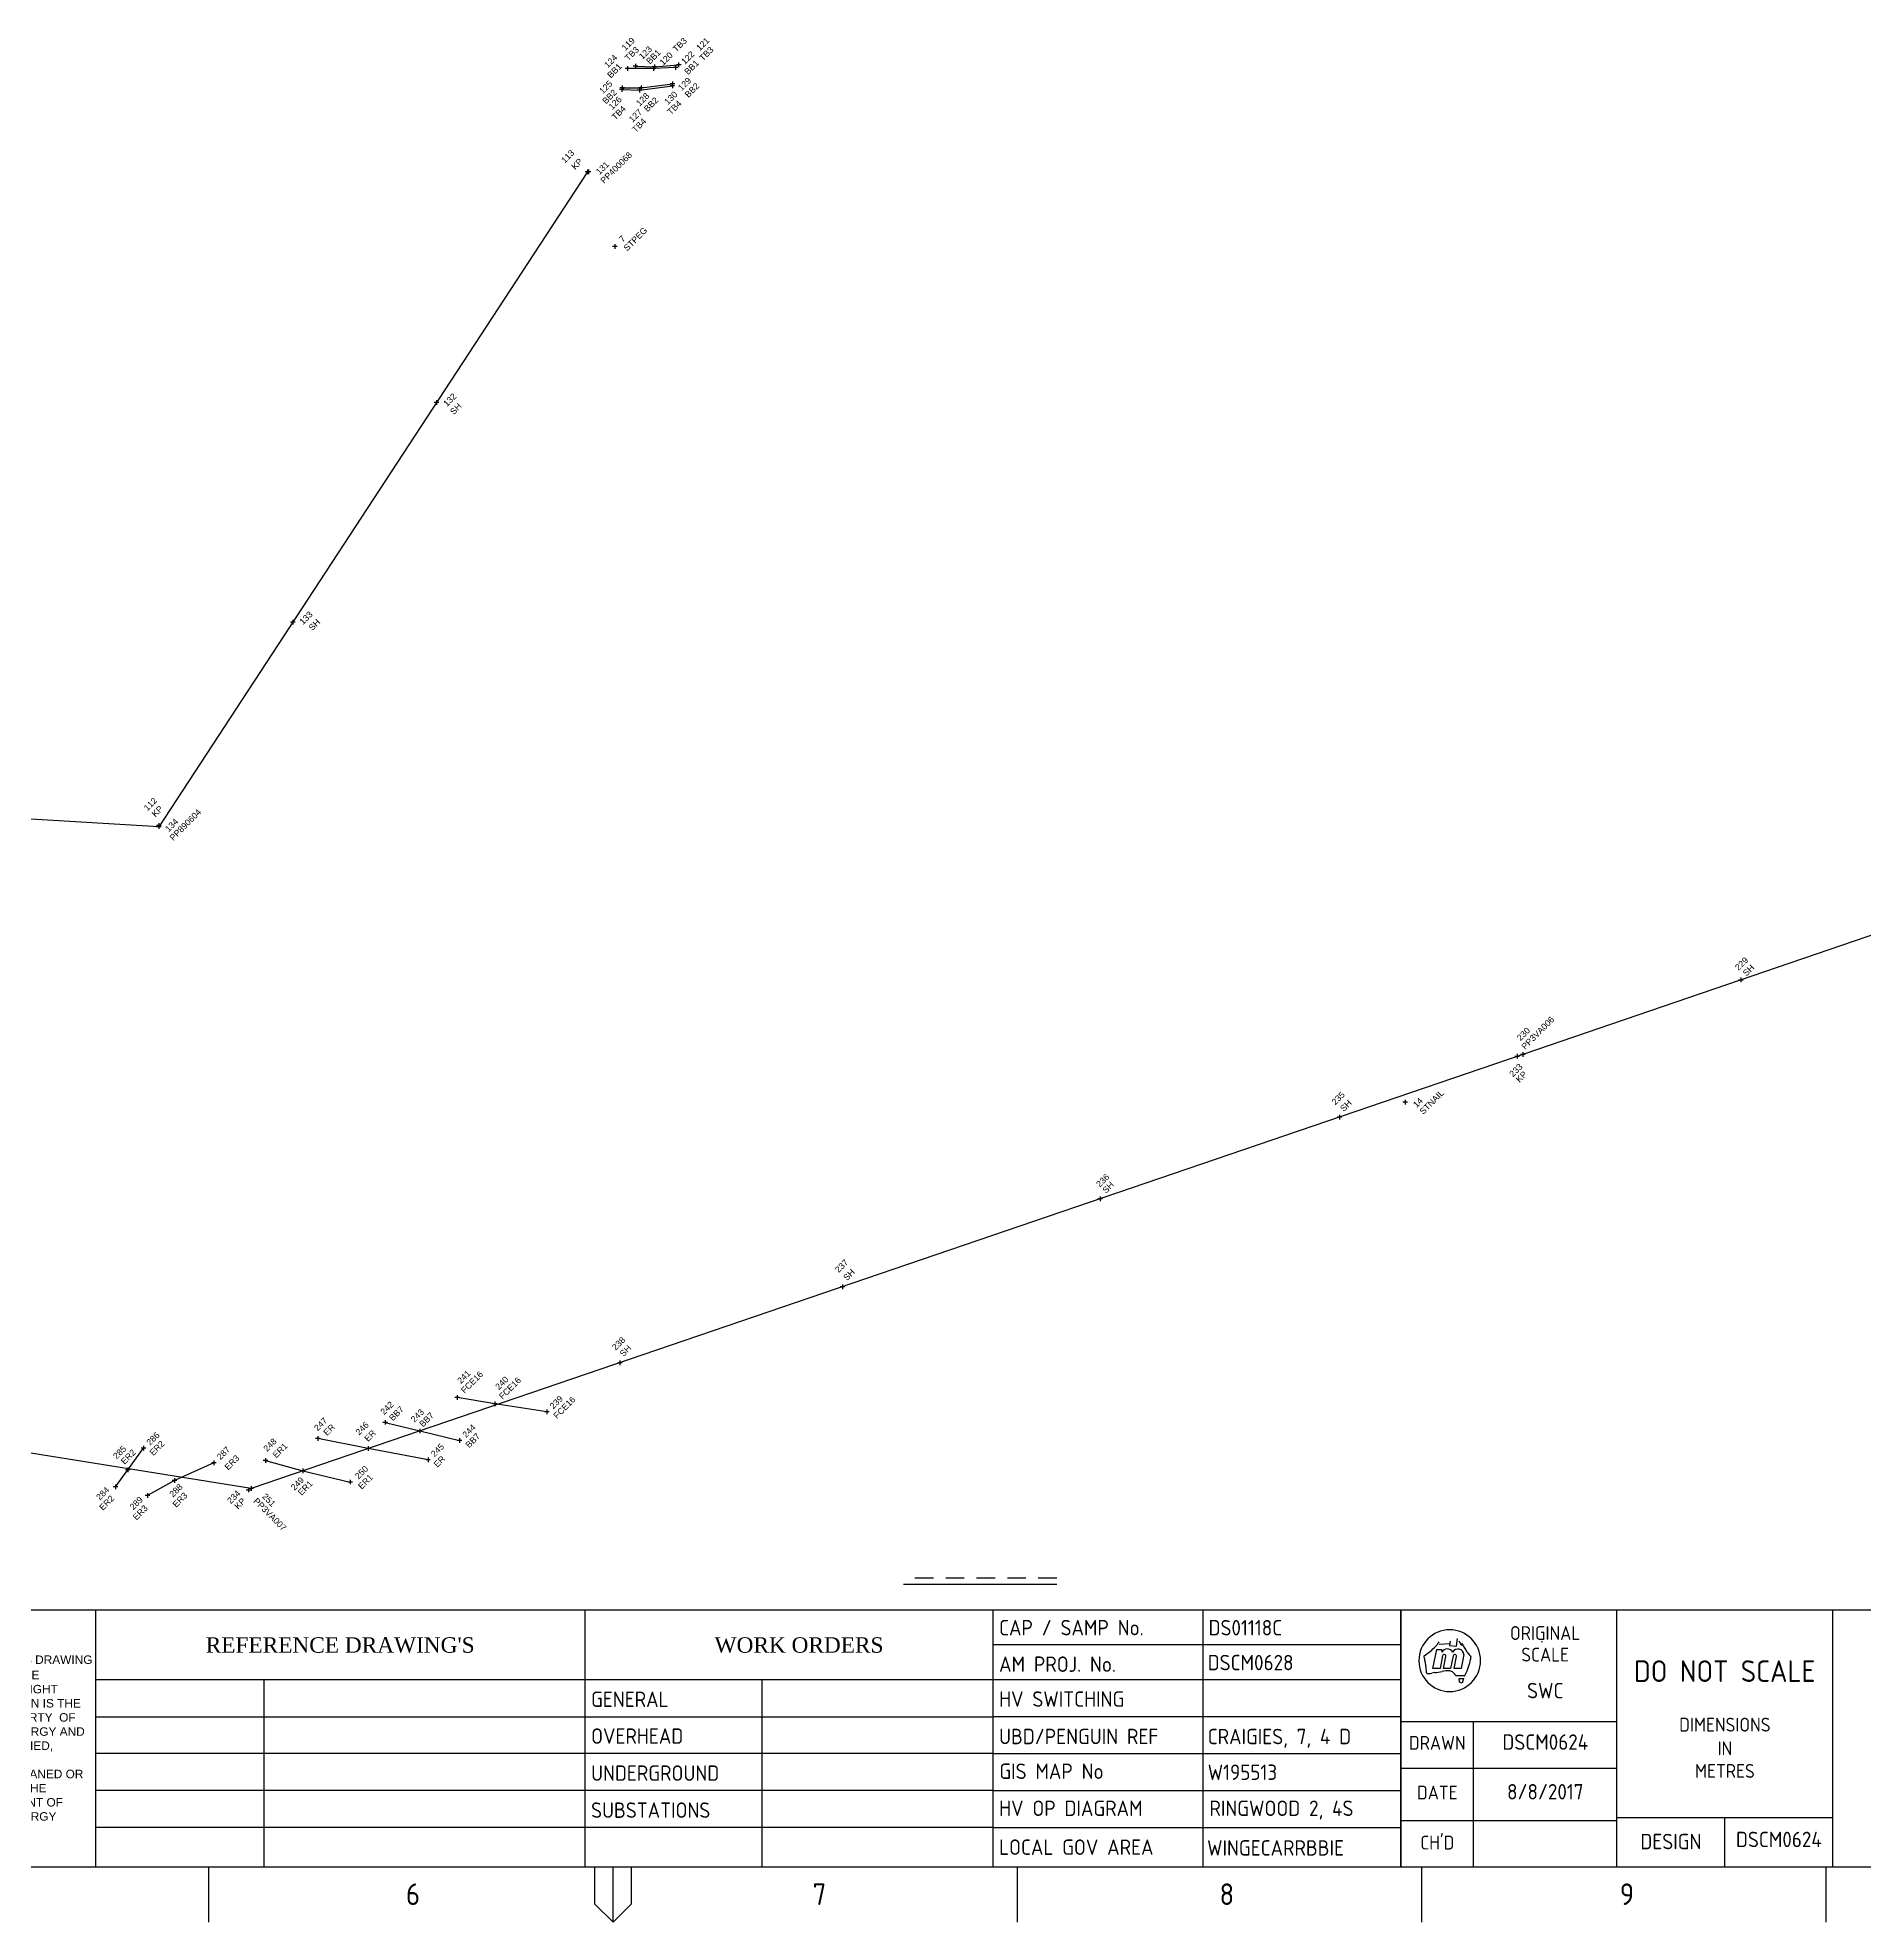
# Paper-space layout 'Survey' of a CAD drawing. Header units: metres, sheet in millimetres. Extents: x -21 to 813, y -3 to 583.
# Drawn here: x 302.9 to 598.9, y -3 to 302.4 of the extents above; entities that cross this region are included whole.
import ezdxf
from ezdxf.enums import TextEntityAlignment as Align

# ---------------------------------------------------------------- set-up
doc = ezdxf.new("R2010")
doc.units = ezdxf.units.M
doc.linetypes.add('Dash', pattern=[5, 3, -2])
doc.layers.get('0').update_dxf_attribs({"color": 6})
doc.layers.add('Notes', color=7, linetype='Continuous')
doc.layers.add('SupportsUG_SP_EXT', color=7, linetype='Continuous')
doc.styles.add('ARIAL', font='arial.ttf', dxfattribs={"height": 2})
doc.styles.add('iecISOCP', font='isocp.shx')
doc.styles.add('iecTimesNewRoman', font='times.ttf')
doc.styles.get("Standard").update_dxf_attribs({"font": 'arial.ttf'})
doc.linetypes.add('Cable 1A', pattern='A,7,-3,["/",Standard,S=1.5,R=0,X=-1.8,Y=-0.7],-0.001', length=10.001)

# ---------------------------------------------------------------- blocks, each defined once
blk = doc.blocks.new('EE_LOGO_SMALL')
at = {"layer": 'Notes'}
h = blk.add_hatch(color=256, dxfattribs=at)
edge = h.paths.add_edge_path()
edge.add_spline(control_points=[(-1.35, 5.88), (-1.41, 6.52), (-1.98, 6.98), (-2.62, 6.92), (-3.26, 6.85), (-3.72, 6.28), (-3.66, 5.65), (-3.6, 5.01), (-3.03, 4.54), (-2.39, 4.61), (-1.75, 4.67), (-1.28, 5.24), (-1.35, 5.88)], knot_values=[0, 0, 0, 0, 1, 1, 1, 2, 2, 2, 3, 3, 3, 4, 4, 4, 4], degree=3, periodic=0)
h = blk.add_hatch(color=256, dxfattribs=at)
edge = h.paths.add_edge_path()
edge.add_spline(control_points=[(-8.41, 1.95), (-9.16, 1.99), (-9.8, 1.42), (-9.84, 0.67), (-9.89, -0.07), (-9.31, -0.71), (-8.56, -0.75), (-7.82, -0.8), (-7.18, -0.23), (-7.14, 0.52), (-7.09, 1.27), (-7.66, 1.91), (-8.41, 1.95)], knot_values=[0, 0, 0, 0, 1, 1, 1, 2, 2, 2, 3, 3, 3, 4, 4, 4, 4], degree=3, periodic=0)
h = blk.add_hatch(color=256, dxfattribs=at)
edge = h.paths.add_edge_path()
edge.add_spline(control_points=[(-6.81, 4.47), (-7.42, 4.82), (-8.21, 4.62), (-8.57, 4), (-8.92, 3.39), (-8.72, 2.6), (-8.1, 2.25), (-7.49, 1.89), (-6.7, 2.09), (-6.34, 2.71), (-5.98, 3.32), (-6.19, 4.11), (-6.81, 4.47)], knot_values=[0, 0, 0, 0, 1, 1, 1, 2, 2, 2, 3, 3, 3, 4, 4, 4, 4], degree=3, periodic=0)
h = blk.add_hatch(color=256, dxfattribs=at)
edge = h.paths.add_edge_path()
edge.add_spline(control_points=[(-4.19, 5.89), (-4.56, 6.46), (-5.32, 6.62), (-5.88, 6.26), (-6.45, 5.89), (-6.61, 5.13), (-6.25, 4.56), (-5.88, 4), (-5.13, 3.83), (-4.56, 4.2), (-3.99, 4.56), (-3.82, 5.32), (-4.19, 5.89)], knot_values=[0, 0, 0, 0, 1, 1, 1, 2, 2, 2, 3, 3, 3, 4, 4, 4, 4], degree=3, periodic=0)
h = blk.add_hatch(color=256, dxfattribs=at)
edge = h.paths.add_edge_path()
edge.add_spline(control_points=[(-2.5, 2.07), (-3.02, 2.18), (-3.52, 1.86), (-3.63, 1.35), (-3.74, 0.84), (-3.41, 0.33), (-2.91, 0.22), (-2.39, 0.11), (-1.89, 0.43), (-1.78, 0.95), (-1.67, 1.46), (-1.99, 1.96), (-2.5, 2.07)], knot_values=[0, 0, 0, 0, 1, 1, 1, 2, 2, 2, 3, 3, 3, 4, 4, 4, 4], degree=3, periodic=0)
h = blk.add_hatch(color=256, dxfattribs=at)
edge = h.paths.add_edge_path()
edge.add_spline(control_points=[(1.01, 4.87), (1.01, 4.27), (0.53, 3.79), (-0.07, 3.79), (-0.67, 3.79), (-1.16, 4.27), (-1.16, 4.87), (-1.16, 5.47), (-0.67, 5.96), (-0.07, 5.96), (0.53, 5.96), (1.01, 5.47), (1.01, 4.87)], knot_values=[0, 0, 0, 0, 1, 1, 1, 2, 2, 2, 3, 3, 3, 4, 4, 4, 4], degree=3, periodic=0)
edge = h.paths.add_edge_path()
edge.add_spline(control_points=[(-1.36, 3.98), (-1.87, 4.09), (-2.38, 3.77), (-2.49, 3.26), (-2.6, 2.75), (-2.27, 2.24), (-1.76, 2.13), (-1.25, 2.02), (-0.75, 2.35), (-0.64, 2.86), (-0.53, 3.37), (-0.85, 3.87), (-1.36, 3.98)], knot_values=[0, 0, 0, 0, 1, 1, 1, 2, 2, 2, 3, 3, 3, 4, 4, 4, 4], degree=3, periodic=0)
h = blk.add_hatch(color=256, dxfattribs=at)
edge = h.paths.add_edge_path()
edge.add_spline(control_points=[(2.33, 2.37), (2.77, 2.76), (2.8, 3.42), (2.42, 3.85), (2.03, 4.29), (1.37, 4.32), (0.94, 3.94), (0.51, 3.55), (0.47, 2.89), (0.85, 2.46), (1.24, 2.03), (1.9, 1.99), (2.33, 2.37)], knot_values=[0, 0, 0, 0, 1, 1, 1, 2, 2, 2, 3, 3, 3, 4, 4, 4, 4], degree=3, periodic=0)
edge = h.paths.add_edge_path()
edge.add_spline(control_points=[(1.01, 4.87), (1.01, 4.27), (0.53, 3.79), (-0.07, 3.79), (-0.67, 3.79), (-1.16, 4.27), (-1.16, 4.87), (-1.16, 5.47), (-0.67, 5.96), (-0.07, 5.96), (0.53, 5.96), (1.01, 5.47), (1.01, 4.87)], knot_values=[0, 0, 0, 0, 1, 1, 1, 2, 2, 2, 3, 3, 3, 4, 4, 4, 4], degree=3, periodic=0)
h = blk.add_hatch(color=256, dxfattribs=at)
edge = h.paths.add_edge_path()
edge.add_spline(control_points=[(1.01, 4.87), (1.01, 4.27), (0.53, 3.79), (-0.07, 3.79), (-0.67, 3.79), (-1.16, 4.27), (-1.16, 4.87), (-1.16, 5.47), (-0.67, 5.96), (-0.07, 5.96), (0.53, 5.96), (1.01, 5.47), (1.01, 4.87)], knot_values=[0, 0, 0, 0, 1, 1, 1, 2, 2, 2, 3, 3, 3, 4, 4, 4, 4], degree=3, periodic=0)
edge = h.paths.add_edge_path(flags=16)
edge.add_spline(control_points=[(1.01, 4.87), (1.01, 4.27), (0.53, 3.79), (-0.07, 3.79), (-0.67, 3.79), (-1.16, 4.27), (-1.16, 4.87), (-1.16, 5.47), (-0.67, 5.96), (-0.07, 5.96), (0.53, 5.96), (1.01, 5.47), (1.01, 4.87)], knot_values=[0, 0, 0, 0, 1, 1, 1, 2, 2, 2, 3, 3, 3, 4, 4, 4, 4], degree=3, periodic=0)
h = blk.add_hatch(color=256, dxfattribs=at)
edge = h.paths.add_edge_path()
edge.add_spline(control_points=[(2.98, 0.19), (3.52, 0.33), (3.83, 0.88), (3.69, 1.41), (3.55, 1.94), (3.01, 2.26), (2.48, 2.12), (1.95, 1.98), (1.63, 1.43), (1.77, 0.9), (1.91, 0.37), (2.45, 0.05), (2.98, 0.19)], knot_values=[0, 0, 0, 0, 1, 1, 1, 2, 2, 2, 3, 3, 3, 4, 4, 4, 4], degree=3, periodic=0)
h = blk.add_hatch(color=256, dxfattribs=at)
edge = h.paths.add_edge_path()
edge.add_spline(control_points=[(6.99, 4.87), (6.99, 4.04), (6.32, 3.36), (5.48, 3.36), (4.65, 3.36), (3.97, 4.04), (3.97, 4.87), (3.97, 5.71), (4.65, 6.38), (5.48, 6.38), (6.32, 6.38), (6.99, 5.71), (6.99, 4.87)], knot_values=[0, 0, 0, 0, 1, 1, 1, 2, 2, 2, 3, 3, 3, 4, 4, 4, 4], degree=3, periodic=0)
h = blk.add_hatch(color=256, dxfattribs=at)
edge = h.paths.add_edge_path()
edge.add_spline(control_points=[(8.37, 1.14), (9.1, 1.46), (9.42, 2.3), (9.11, 3.02), (8.79, 3.74), (7.95, 4.07), (7.23, 3.75), (6.51, 3.43), (6.18, 2.59), (6.49, 1.87), (6.81, 1.15), (7.65, 0.82), (8.37, 1.14)], knot_values=[0, 0, 0, 0, 1, 1, 1, 2, 2, 2, 3, 3, 3, 4, 4, 4, 4], degree=3, periodic=0)
h = blk.add_hatch(color=256, dxfattribs=at)
edge = h.paths.add_edge_path()
edge.add_spline(control_points=[(8.27, -1.91), (9.01, -1.95), (9.65, -1.38), (9.69, -0.63), (9.74, 0.12), (9.17, 0.75), (8.42, 0.8), (7.67, 0.84), (7.03, 0.27), (6.99, -0.48), (6.95, -1.22), (7.52, -1.87), (8.27, -1.91)], knot_values=[0, 0, 0, 0, 1, 1, 1, 2, 2, 2, 3, 3, 3, 4, 4, 4, 4], degree=3, periodic=0)
h = blk.add_hatch(color=256, dxfattribs=at)
edge = h.paths.add_edge_path()
edge.add_spline(control_points=[(-8.52, -1.1), (-9.24, -1.42), (-9.57, -2.26), (-9.25, -2.98), (-8.94, -3.7), (-8.09, -4.03), (-7.37, -3.71), (-6.65, -3.39), (-6.33, -2.55), (-6.64, -1.83), (-6.96, -1.11), (-7.8, -0.78), (-8.52, -1.1)], knot_values=[0, 0, 0, 0, 1, 1, 1, 2, 2, 2, 3, 3, 3, 4, 4, 4, 4], degree=3, periodic=0)
h = blk.add_hatch(color=256, dxfattribs=at)
edge = h.paths.add_edge_path()
edge.add_spline(control_points=[(-7.14, -4.83), (-7.14, -4), (-6.46, -3.32), (-5.63, -3.32), (-4.8, -3.32), (-4.12, -4), (-4.12, -4.83), (-4.12, -5.67), (-4.8, -6.34), (-5.63, -6.34), (-6.46, -6.34), (-7.14, -5.67), (-7.14, -4.83)], knot_values=[0, 0, 0, 0, 1, 1, 1, 2, 2, 2, 3, 3, 3, 4, 4, 4, 4], degree=3, periodic=0)
h = blk.add_hatch(color=256, dxfattribs=at)
edge = h.paths.add_edge_path()
edge.add_spline(control_points=[(-3.13, -0.15), (-3.66, -0.29), (-3.98, -0.84), (-3.84, -1.37), (-3.7, -1.9), (-3.15, -2.22), (-2.62, -2.08), (-2.09, -1.94), (-1.78, -1.39), (-1.91, -0.86), (-2.06, -0.33), (-2.6, -0.01), (-3.13, -0.15)], knot_values=[0, 0, 0, 0, 1, 1, 1, 2, 2, 2, 3, 3, 3, 4, 4, 4, 4], degree=3, periodic=0)
h = blk.add_hatch(color=256, dxfattribs=at)
edge = h.paths.add_edge_path()
edge.add_spline(control_points=[(-2.48, -2.33), (-2.91, -2.72), (-2.95, -3.38), (-2.56, -3.81), (-2.18, -4.24), (-1.52, -4.28), (-1.08, -3.9), (-0.65, -3.51), (-0.62, -2.85), (-1, -2.42), (-1.39, -1.98), (-2.05, -1.95), (-2.48, -2.33)], knot_values=[0, 0, 0, 0, 1, 1, 1, 2, 2, 2, 3, 3, 3, 4, 4, 4, 4], degree=3, periodic=0)
h = blk.add_hatch(color=256, dxfattribs=at)
edge = h.paths.add_edge_path()
edge.add_spline(control_points=[(-1.16, -4.83), (-1.16, -4.23), (-0.67, -3.74), (-0.07, -3.74), (0.53, -3.74), (1.01, -4.23), (1.01, -4.83), (1.01, -5.43), (0.53, -5.92), (-0.07, -5.92), (-0.67, -5.92), (-1.16, -5.43), (-1.16, -4.83)], knot_values=[0, 0, 0, 0, 1, 1, 1, 2, 2, 2, 3, 3, 3, 4, 4, 4, 4], degree=3, periodic=0)
h = blk.add_hatch(color=256, dxfattribs=at)
edge = h.paths.add_edge_path()
edge.add_spline(control_points=[(1.22, -3.94), (1.73, -4.05), (2.23, -3.73), (2.34, -3.22), (2.45, -2.71), (2.13, -2.2), (1.62, -2.09), (1.11, -1.98), (0.6, -2.3), (0.49, -2.81), (0.38, -3.32), (0.71, -3.83), (1.22, -3.94)], knot_values=[0, 0, 0, 0, 1, 1, 1, 2, 2, 2, 3, 3, 3, 4, 4, 4, 4], degree=3, periodic=0)
h = blk.add_hatch(color=256, dxfattribs=at)
edge = h.paths.add_edge_path()
edge.add_spline(control_points=[(1.2, -5.84), (1.27, -6.47), (1.84, -6.94), (2.47, -6.87), (3.11, -6.81), (3.58, -6.24), (3.51, -5.6), (3.45, -4.96), (2.88, -4.5), (2.24, -4.56), (1.6, -4.63), (1.13, -5.2), (1.2, -5.84)], knot_values=[0, 0, 0, 0, 1, 1, 1, 2, 2, 2, 3, 3, 3, 4, 4, 4, 4], degree=3, periodic=0)
h = blk.add_hatch(color=256, dxfattribs=at)
edge = h.paths.add_edge_path()
edge.add_spline(control_points=[(2.36, -2.03), (2.87, -2.14), (3.37, -1.81), (3.48, -1.3), (3.59, -0.79), (3.27, -0.29), (2.76, -0.18), (2.25, -0.07), (1.74, -0.39), (1.63, -0.9), (1.52, -1.41), (1.85, -1.92), (2.36, -2.03)], knot_values=[0, 0, 0, 0, 1, 1, 1, 2, 2, 2, 3, 3, 3, 4, 4, 4, 4], degree=3, periodic=0)
h = blk.add_hatch(color=256, dxfattribs=at)
edge = h.paths.add_edge_path()
edge.add_spline(control_points=[(4.05, -5.84), (4.41, -6.41), (5.17, -6.58), (5.73, -6.21), (6.3, -5.85), (6.46, -5.09), (6.1, -4.52), (5.73, -3.95), (4.98, -3.79), (4.41, -4.16), (3.84, -4.52), (3.68, -5.28), (4.05, -5.84)], knot_values=[0, 0, 0, 0, 1, 1, 1, 2, 2, 2, 3, 3, 3, 4, 4, 4, 4], degree=3, periodic=0)
h = blk.add_hatch(color=256, dxfattribs=at)
edge = h.paths.add_edge_path()
edge.add_spline(control_points=[(6.66, -4.43), (7.27, -4.78), (8.06, -4.58), (8.42, -3.96), (8.78, -3.35), (8.57, -2.56), (7.96, -2.2), (7.34, -1.84), (6.55, -2.05), (6.2, -2.66), (5.84, -3.28), (6.04, -4.07), (6.66, -4.43)], knot_values=[0, 0, 0, 0, 1, 1, 1, 2, 2, 2, 3, 3, 3, 4, 4, 4, 4], degree=3, periodic=0)
at = {"layer": 'Notes', "lineweight": 0}
for points in [[(1.85, 2.13), (1.85, 2.13)], [(-1.99, -2.08), (-1.99, -2.08)]]:
    blk.add_lwpolyline(points, dxfattribs=at)
for points in [[(-1.35, 5.88), (-1.41, 6.52), (-1.98, 6.98), (-2.62, 6.92), (-3.26, 6.85), (-3.72, 6.28), (-3.66, 5.65), (-3.6, 5.01), (-3.03, 4.54), (-2.39, 4.61), (-1.75, 4.67), (-1.28, 5.24), (-1.35, 5.88)], [(-8.41, 1.95), (-9.16, 1.99), (-9.8, 1.42), (-9.84, 0.67), (-9.89, -0.07), (-9.31, -0.71), (-8.56, -0.75), (-7.82, -0.8), (-7.18, -0.23), (-7.14, 0.52), (-7.09, 1.27), (-7.66, 1.91), (-8.41, 1.95)], [(-6.81, 4.47), (-7.42, 4.82), (-8.21, 4.62), (-8.57, 4), (-8.92, 3.39), (-8.72, 2.6), (-8.1, 2.25), (-7.49, 1.89), (-6.7, 2.09), (-6.34, 2.71), (-5.98, 3.32), (-6.19, 4.11), (-6.81, 4.47)], [(-4.19, 5.89), (-4.56, 6.46), (-5.32, 6.62), (-5.88, 6.26), (-6.45, 5.89), (-6.61, 5.13), (-6.25, 4.56), (-5.88, 4), (-5.13, 3.83), (-4.56, 4.2), (-3.99, 4.56), (-3.82, 5.32), (-4.19, 5.89)], [(-2.5, 2.07), (-3.02, 2.18), (-3.52, 1.86), (-3.63, 1.35), (-3.74, 0.84), (-3.41, 0.33), (-2.91, 0.22), (-2.39, 0.11), (-1.89, 0.43), (-1.78, 0.95), (-1.67, 1.46), (-1.99, 1.96), (-2.5, 2.07)], [(-1.36, 3.98), (-1.87, 4.09), (-2.38, 3.77), (-2.49, 3.26), (-2.6, 2.75), (-2.27, 2.24), (-1.76, 2.13), (-1.25, 2.02), (-0.75, 2.35), (-0.64, 2.86), (-0.53, 3.37), (-0.85, 3.87), (-1.36, 3.98)], [(1.01, 4.87), (1.01, 4.27), (0.53, 3.79), (-0.07, 3.79), (-0.67, 3.79), (-1.16, 4.27), (-1.16, 4.87), (-1.16, 5.47), (-0.67, 5.96), (-0.07, 5.96), (0.53, 5.96), (1.01, 5.47), (1.01, 4.87)], [(1.01, 4.87), (1.01, 4.27), (0.53, 3.79), (-0.07, 3.79), (-0.67, 3.79), (-1.16, 4.27), (-1.16, 4.87), (-1.16, 5.47), (-0.67, 5.96), (-0.07, 5.96), (0.53, 5.96), (1.01, 5.47), (1.01, 4.87)], [(2.33, 2.37), (2.77, 2.76), (2.8, 3.42), (2.42, 3.85), (2.03, 4.29), (1.37, 4.32), (0.94, 3.94), (0.51, 3.55), (0.47, 2.89), (0.85, 2.46), (1.24, 2.03), (1.9, 1.99), (2.33, 2.37)], [(2.98, 0.19), (3.52, 0.33), (3.83, 0.88), (3.69, 1.41), (3.55, 1.94), (3.01, 2.26), (2.48, 2.12), (1.95, 1.98), (1.63, 1.43), (1.77, 0.9), (1.91, 0.37), (2.45, 0.05), (2.98, 0.19)], [(6.99, 4.87), (6.99, 4.04), (6.32, 3.36), (5.48, 3.36), (4.65, 3.36), (3.97, 4.04), (3.97, 4.87), (3.97, 5.71), (4.65, 6.38), (5.48, 6.38), (6.32, 6.38), (6.99, 5.71), (6.99, 4.87)], [(8.37, 1.14), (9.1, 1.46), (9.42, 2.3), (9.11, 3.02), (8.79, 3.74), (7.95, 4.07), (7.23, 3.75), (6.51, 3.43), (6.18, 2.59), (6.49, 1.87), (6.81, 1.15), (7.65, 0.82), (8.37, 1.14)], [(8.27, -1.91), (9.01, -1.95), (9.65, -1.38), (9.69, -0.63), (9.74, 0.12), (9.17, 0.75), (8.42, 0.8), (7.67, 0.84), (7.03, 0.27), (6.99, -0.48), (6.95, -1.22), (7.52, -1.87), (8.27, -1.91)], [(-8.52, -1.1), (-9.24, -1.42), (-9.57, -2.26), (-9.25, -2.98), (-8.94, -3.7), (-8.09, -4.03), (-7.37, -3.71), (-6.65, -3.39), (-6.33, -2.55), (-6.64, -1.83), (-6.96, -1.11), (-7.8, -0.78), (-8.52, -1.1)], [(-7.14, -4.83), (-7.14, -4), (-6.46, -3.32), (-5.63, -3.32), (-4.8, -3.32), (-4.12, -4), (-4.12, -4.83), (-4.12, -5.67), (-4.8, -6.34), (-5.63, -6.34), (-6.46, -6.34), (-7.14, -5.67), (-7.14, -4.83)], [(-3.13, -0.15), (-3.66, -0.29), (-3.98, -0.84), (-3.84, -1.37), (-3.7, -1.9), (-3.15, -2.22), (-2.62, -2.08), (-2.09, -1.94), (-1.78, -1.39), (-1.91, -0.86), (-2.06, -0.33), (-2.6, -0.01), (-3.13, -0.15)], [(-2.48, -2.33), (-2.91, -2.72), (-2.95, -3.38), (-2.56, -3.81), (-2.18, -4.24), (-1.52, -4.28), (-1.08, -3.9), (-0.65, -3.51), (-0.62, -2.85), (-1, -2.42), (-1.39, -1.98), (-2.05, -1.95), (-2.48, -2.33)], [(-1.16, -4.83), (-1.16, -4.23), (-0.67, -3.74), (-0.07, -3.74), (0.53, -3.74), (1.01, -4.23), (1.01, -4.83), (1.01, -5.43), (0.53, -5.92), (-0.07, -5.92), (-0.67, -5.92), (-1.16, -5.43), (-1.16, -4.83)], [(1.22, -3.94), (1.73, -4.05), (2.23, -3.73), (2.34, -3.22), (2.45, -2.71), (2.13, -2.2), (1.62, -2.09), (1.11, -1.98), (0.6, -2.3), (0.49, -2.81), (0.38, -3.32), (0.71, -3.83), (1.22, -3.94)], [(1.2, -5.84), (1.27, -6.47), (1.84, -6.94), (2.47, -6.87), (3.11, -6.81), (3.58, -6.24), (3.51, -5.6), (3.45, -4.96), (2.88, -4.5), (2.24, -4.56), (1.6, -4.63), (1.13, -5.2), (1.2, -5.84)], [(2.36, -2.03), (2.87, -2.14), (3.37, -1.81), (3.48, -1.3), (3.59, -0.79), (3.27, -0.29), (2.76, -0.18), (2.25, -0.07), (1.74, -0.39), (1.63, -0.9), (1.52, -1.41), (1.85, -1.92), (2.36, -2.03)], [(4.05, -5.84), (4.41, -6.41), (5.17, -6.58), (5.73, -6.21), (6.3, -5.85), (6.46, -5.09), (6.1, -4.52), (5.73, -3.95), (4.98, -3.79), (4.41, -4.16), (3.84, -4.52), (3.68, -5.28), (4.05, -5.84)], [(6.66, -4.43), (7.27, -4.78), (8.06, -4.58), (8.42, -3.96), (8.78, -3.35), (8.57, -2.56), (7.96, -2.2), (7.34, -1.84), (6.55, -2.05), (6.2, -2.66), (5.84, -3.28), (6.04, -4.07), (6.66, -4.43)]]:
    blk.add_open_spline(points, degree=3, knots=[0, 0, 0, 0, 1, 1, 1, 2, 2, 2, 3, 3, 3, 4, 4, 4, 4], dxfattribs=at)
blk = doc.blocks.new('EE_COPYRIGHT_A1')
at = {"layer": 'Notes'}
blk.add_circle((9.53, -0.82), 1.15, dxfattribs=at)
at = {"xscale": 0.4, "yscale": 0.4, "zscale": 0.4}
blk.add_blockref('EE_LOGO_SMALL', (3.96, -4.29), dxfattribs=at)
at = {"layer": 'Notes', "insert": (0, 0), "char_height": 1.25, "width": 24.1208, "attachment_point": 1, "style": 'ARIAL'}
blk.add_mtext('\\pt8.75;               ^I{\\H1.2x;C } THIS DRAWING\\P\\pi-8.75,l8.75,t8.75,20;       ^IAND THE ^I\\P\\pi0,t8.75;COPYRIGHT\\P\\pi-8.75,t1.25,8.75;^I^ITHEREIN IS THE PROPERTY  OF \\P\\pi0,l0,t1.25;ENDEAVOUR ENERGY AND MAY NOT BE COPIED, REPRODUCED, DISTRIBUTED, LOANED OR USED WITHOUT THE WRITTEN CONSENT OF ENDEAVOUR ENERGY', dxfattribs=at)
blk = doc.blocks.new('A1_FRAME_TITLE')
at = {"layer": 'Notes', "color": 3, "linetype": 'Continuous'}
for p, q in [((332.78, 47.62), (332.78, 5.97)), ((412.12, 47.62), (412.12, 5.97)), ((478.24, 47.62), (478.24, 5.97)), ((544.37, 47.62), (544.37, 5.97)), ((544.37, 41.97), (544.37, 5.97))]:
    blk.add_line(p, q, dxfattribs=at)
at = {"layer": 'Notes', "color": 7}
for p, q in [((512.26, 47.62), (512.26, 5.97)), ((553.35, 41.71), (553.55, 42.96)), ((478.24, 41.97), (544.37, 41.97)), ((549.56, 38.09), (550.17, 41.17)), ((550.17, 41.17), (550.92, 41.17)), ((550.56, 42.05), (552.33, 42.16)), ((551.11, 40.17), (550.7, 38.09)), ((550.92, 41.17), (550.97, 40.77)), ((551.27, 38.09), (551.66, 40.06)), ((552.33, 42.52), (552.22, 41.82)), ((552.22, 41.82), (553.35, 41.71)), ((552.83, 40.17), (552.41, 38.09)), ((552.98, 38.09), (553.37, 40.06)), ((554.57, 40.35), (554.12, 38.09)), ((554.18, 42.18), (555.01, 40.9)), ((567.1, 42.48), (567.3, 42.44)), ((550.7, 38.09), (549.56, 38.09)), ((552.41, 38.09), (551.27, 38.09)), ((554.12, 38.09), (552.98, 38.09)), ((554.62, 36.89), (553.22, 36.97)), ((553.22, 36.97), (554.62, 36.89)), ((554.62, 36.89), (553.22, 36.97)), ((332.81, 36.33), (478.24, 36.33)), ((360.07, 36.33), (360.07, 5.97)), ((440.78, 36.33), (440.78, 5.97)), ((478.24, 36.33), (544.37, 36.33)), ((553.85, 35.89), (553.78, 36.47)), ((553.78, 36.47), (554.51, 36.47)), ((554.3, 35.74), (553.85, 35.89)), ((554.51, 36.47), (554.3, 35.74)), ((332.78, 30.28), (478.24, 30.28)), ((478.24, 30.33), (544.37, 30.33)), ((556.15, 5.97), (556.15, 29.54)), ((478.24, 24.33), (332.78, 24.33)), ((478.24, 24.33), (544.37, 24.33)), ((544.37, 21.97), (579.37, 21.97)), ((478.24, 18.33), (332.78, 18.33)), ((478.24, 18.33), (544.37, 18.33)), ((478.24, 12.33), (332.78, 12.33)), ((478.24, 12.33), (544.37, 12.33)), ((544.37, 13.47), (579.37, 13.47)), ((596.87, 5.97), (596.87, 13.97))]:
    blk.add_line(p, q, dxfattribs=at)
at = {"layer": 'Notes', "color": 3}
for p, q in [((544.37, 5.97), (544.37, 47.62)), ((579.37, 5.97), (579.37, 47.62)), ((614.37, 5.97), (614.37, 47.62)), ((579.37, 13.97), (614.37, 13.97))]:
    blk.add_line(p, q, dxfattribs=at)
at = {"layer": 'Notes', "color": 7, "linetype": 'Continuous'}
blk.add_line((544.37, 29.54), (579.37, 29.54), dxfattribs=at)
at = {"layer": 'Notes', "linetype": 'Continuous'}
for p, q in [((351.17, -3.03), (351.17, 5.97)), ((413.68, 5.97), (413.68, -0.03)), ((416.68, -3.03), (416.68, 5.97)), ((419.68, -0.03), (419.68, 5.97)), ((482.19, 5.97), (482.19, -3.03)), ((547.7, 5.97), (547.7, -3.03)), ((613.21, 5.97), (613.21, -3.03)), ((413.68, -0.03), (416.68, -3.03)), ((416.68, -3.03), (419.68, -0.03))]:
    blk.add_line(p, q, dxfattribs=at)
at = {"layer": 'Notes', "color": 3, "linetype": 'Continuous', "flags": 128}
for points in [[(123.8, 47.62), (824.37, 47.62)], [(123.8, 5.97), (824.37, 5.97)]]:
    blk.add_lwpolyline(points, dxfattribs=at)
at = {"layer": 'Notes', "color": 7}
for centre, radius, start, end in [((552.27, 39.37), 5, 0, 180), ((542.41, 49.09), 10.59, 302.5841, 308.1576), ((527.29, 35.61), 21.32, 10.3053, 12.3306), ((542.41, 49.09), 10.59, 308.157, 313.7305), ((545.21, 46.16), 6.54, 313.7309, 319.3045), ((545.21, 46.16), 6.54, 319.3047, 324.8782), ((551.87, 40.21), 1.06, 31.7884, 148.2116), ((551.39, 40.11), 0.28, 348.6911, 168.6911), ((553.61, 40.3), 0.961, 2.5982, 150.8098), ((553.1, 40.11), 0.28, 348.6911, 168.6911), ((578.7, 57.06), 28.87, 210.1483, 211.8601), ((477.01, -10.21), 93.25, 33.1096, 33.2341), ((558.55, 42.96), 4.09, 213.1151, 222.4146), ((555.89, 40.53), 0.484, 222.42, 236.4422), ((556.07, 40.81), 0.815, 236.4359, 244.7422), ((553.96, 40.06), 1.76, 347.8434, 354.1409), ((554.11, 40.04), 1.61, 354.1436, 1.0342), ((552.27, 39.37), 5, 180, 0), ((527.29, 35.61), 21.32, 8.2795, 10.3048), ((528.59, 35.8), 20.01, 6.2539, 8.2792), ((528.59, 35.8), 20.01, 4.2291, 6.2543), ((548.72, 39.42), 2.15, 265.1734, 270.0504), ((548.72, 39.51), 2.24, 270.0438, 274.7322), ((548.65, 40.42), 3.15, 274.7358, 283.0812), ((550.47, 32.55), 4.93, 97.7419, 103.0814), ((546.76, 59.88), 22.65, 277.7418, 280.8825), ((551.91, 33.09), 4.63, 85.4613, 100.8824), ((552.2, 36.78), 0.924, 46.5875, 85.4612), ((551.36, 35.89), 2.16, 30.1885, 46.5879), ((554.13, 37.45), 0.75, 311.6083, 321.0792), ((554.18, 37.41), 0.675, 321.0838, 331.5982), ((548.02, 40.74), 7.69, 331.5942, 341.8897), ((542.7, 42.48), 13.29, 341.8901, 347.8434)]:
    blk.add_arc(centre, radius, start, end, dxfattribs=at)
at = {"layer": 'Notes', "xscale": 1.1, "yscale": 1.1, "zscale": 1.1}
blk.add_blockref('EE_COPYRIGHT_A1', (305.65, 40.49), dxfattribs=at)
blk.add_attdef('DRAFT_NUM', (29.9, 23.29), '', height=2.5, rotation=90)
at = {"layer": 'Notes', "color": 7, "style": 'iecISOCP'}
for s, height, p in [('CAP / SAMP No.', 2.5, (479.24, 43.47)), ('AM PROJ. No.', 2.5, (479.24, 37.55)), ('GENERAL', 2.5, (413.12, 31.86)), ('HV SWITCHING', 2.5, (479.24, 31.9)), ('OVERHEAD', 2.5, (413.12, 25.9)), ('UBD/PENGUIN REF', 2.5, (479.24, 25.84)), ('UNDERGROUND', 2.5, (413.12, 19.9)), ('GIS MAP No', 2.5, (479.29, 20.2)), ('SUBSTATIONS', 2.5, (413.12, 13.9)), ('HV OP DIAGRAM', 2.5, (479.24, 14.2)), ('LOCAL GOV AREA', 2.5, (479.24, 7.9)), ('6', 3.5, (383.12, -0.22)), ('7', 3.5, (449.03, -0.22)), ('8', 3.5, (514.97, -0.22)), ('9', 3.5, (579.84, -0.22))]:
    blk.add_text(s, height=height, dxfattribs=at).set_placement(p)
at = {"layer": 'Notes', "style": 'iecTimesNewRoman'}
blk.add_text("REFERENCE DRAWING'S", height=2.5, dxfattribs=at).set_placement((372.45, 40.66), align=Align.CENTER)
blk.add_text('WORK ORDERS', height=2.5, dxfattribs=at).set_placement((433.13, 40.66))
at = {"layer": 'Notes', "color": 7, "style": 'iecISOCP'}
for s, height, p in [('ORIGINAL', 2.24, (567.74, 42.73)), ('SCALE', 2.24, (567.74, 39.23)), ('DIMENSIONS', 2.24, (596.87, 27.88)), ('DRAWN', 2.24, (550.26, 24.93)), ('IN', 2.24, (596.87, 24.04)), ('METRES', 2.24, (596.87, 20.38)), ('DATE', 2.24, (550.26, 16.88)), ("CH'D", 2.24, (550.26, 8.77)), ('DESIGN', 2.5, (588.12, 8.81))]:
    blk.add_text(s, height=height, dxfattribs=at).set_placement(p, align=Align.CENTER)
at = {"layer": 'Notes', "insert": (596.84, 37.67), "char_height": 3.5, "width": 29.1, "attachment_point": 5, "style": 'iecISOCP'}
blk.add_mtext('DO NOT SCALE', dxfattribs=at)
at = {"layer": 'Notes', "color": 7, "style": 'iecISOCP', "flags": 8}
blk.add_attdef('VERSION_NO', text='', height=2.5, rotation=90, dxfattribs=at).set_placement((302.04, 43.81), align=Align.MIDDLE_CENTER)
at = {"layer": 'Notes', "color": 7, "style": 'iecISOCP'}
for tag, p in [('CAP_NO', (513.19, 43.46)), ('IE_NUM', (513.05, 37.81)), ('REF_No_1', (335.24, 32.31)), ('REF_1', (362.52, 32.31)), ('GEN_WO', (441.71, 31.76)), ('HV_SWITCH', (513.46, 32.16)), ('REF_No_2', (335.24, 26.31)), ('REF_2', (362.52, 26.31)), ('OH_WO', (441.71, 25.81)), ('UBD_REF', (513.05, 25.83)), ('REF_No_3', (335.24, 20.31)), ('REF_3', (362.52, 20.31)), ('UG_WO', (441.71, 20.05)), ('GIS_MAP_No', (513.05, 20.04)), ('REF_No_4', (335.24, 14.31)), ('REF_4', (362.52, 14.31)), ('SUB_WO', (441.71, 13.81)), ('HV_OP_DIAG', (513.33, 14.2)), ('LGA', (512.95, 7.78))]:
    blk.add_attdef(tag, p, '', height=2.5, dxfattribs=at)
at = {"layer": 'Notes', "style": 'iecISOCP'}
for tag, p in [('T1', (684.37, 39.47)), ('T2', (684.37, 34.35)), ('T3', (684.37, 28.92)), ('T4', (684.37, 23.66)), ('T5', (684.37, 18.23)), ('T6', (684.37, 12.97))]:
    blk.add_attdef(tag, text='', height=3.5, dxfattribs=at).set_placement(p, align=Align.CENTER)
at = {"layer": 'Notes', "color": 7, "style": 'iecISOCP'}
for tag, p in [('scale', (567.76, 33.27)), ('DRAWN', (567.76, 24.93)), ('DATE', (567.76, 16.88)), ('CHD', (567.76, 8.37)), ('DESIGN', (605.62, 9.15))]:
    blk.add_attdef(tag, text='', height=2.5, dxfattribs=at).set_placement(p, align=Align.CENTER)
at = {"layer": 'Notes', "color": 4, "style": 'iecISOCP'}
blk.add_attdef('NUM', text='', height=7, dxfattribs=at).set_placement((792.37, 20.12), align=Align.MIDDLE_CENTER)
at = {"layer": 'Notes', "color": 1, "style": 'iecISOCP'}
blk.add_attdef('REV', text='', height=5, dxfattribs=at).set_placement((820.05, 17.1), align=Align.CENTER)
at = {"layer": 'Notes', "color": 7, "style": 'iecISOCP'}
for tag, p in [('NS', (790.71, 8.12)), ('SHTS', (805.41, 8.12))]:
    blk.add_attdef(tag, text='', height=2.5, dxfattribs=at).set_placement(p, align=Align.MIDDLE)
at = {"layer": 'Notes', "style": 'iecISOCP'}
blk.add_attdef('ExportID', (9.08, 2.39), '', height=2.5, dxfattribs=at)
at = {"layer": 'Notes', "style": 'iecISOCP', "flags": 1}
for tag, p in [('ProjectType', (14.17, -26.8)), ('ProjectNumber', (23.56, -26.82)), ('DrawingNumber', (35.51, -26.8)), ('ProjectDescription', (47.56, -26.83)), ('ExportDate', (60.28, -26.79)), ('ExportUserName', (69.15, -26.8)), ('DesignerCompanyName', (81.48, -26.79)), ('ExportAreaOfInterest', (97.1, -26.81)), ('GIS_SUCCESS', (112, -26.78)), ('CAD_SUCCESS', (121.79, -26.78)), ('DEPOTCODE', (132.11, -26.88)), ('ExportCategories', (140.08, -26.8)), ('Comments', (154.38, -26.88))]:
    blk.add_attdef(tag, p, '', height=1, dxfattribs=at)

psp = doc.layouts.new('Survey')

# ---------------------------------------------------------------- linework, layer by layer
at = {"layer": 'Notes'}
for p, q in [((398.46, 297.74), (398.46, 296.99)), ((402.67, 297.37), (398.46, 297.36)), ((399.79, 298.13), (399.79, 297.38)), ((399.79, 297.75), (402.86, 297.66)), ((402.67, 297.75), (402.67, 297)), ((406.27, 297.56), (402.67, 297.37)), ((402.86, 298.04), (402.86, 297.29)), ((402.86, 297.66), (406.76, 297.95)), ((406.27, 297.93), (406.27, 297.18)), ((406.76, 298.33), (406.76, 297.58)), ((397.53, 294.35), (397.53, 293.6)), ((397.53, 293.97), (400.42, 293.85)), ((397.58, 294.63), (397.58, 293.88)), ((397.58, 294.25), (400.68, 294.24)), ((400.42, 293.85), (405.74, 294.59)), ((400.42, 294.22), (400.42, 293.47)), ((400.68, 294.24), (405.75, 294.88)), ((400.68, 294.62), (400.68, 293.87)), ((405.74, 294.96), (405.74, 294.21)), ((405.75, 295.26), (405.75, 294.51)), ((392, 281.02), (392, 280.27)), ((392.16, 281.01), (392.16, 280.26)), ((396.41, 268.91), (396.41, 268.16)), ((367.53, 243.65), (367.53, 242.9)), ((344.21, 208.03), (344.21, 207.28)), ((322.5, 174.89), (322.5, 174.14)), ((322.51, 175.06), (322.51, 174.31)), ((578.89, 150.05), (578.89, 149.3)), ((542.68, 137.68), (542.68, 136.93)), ((543.59, 137.96), (543.59, 137.21)), ((524.51, 130.23), (524.51, 129.48)), ((513.87, 127.82), (513.87, 127.07)), ((475.07, 114.58), (475.07, 113.83)), ((433.32, 100.34), (433.32, 99.59)), ((397.25, 88.03), (397.25, 87.28)), ((370.85, 82.39), (370.85, 81.64)), ((376.98, 81.35), (376.98, 80.6)), ((385.39, 80.05), (385.39, 79.3)), ((359.18, 78.37), (359.18, 77.62)), ((359.18, 77.99), (364.8, 76.59)), ((364.8, 76.96), (364.8, 76.21)), ((364.8, 76.59), (371.25, 75.04)), ((317.49, 70.3), (320.03, 73.79)), ((320.03, 74.16), (320.03, 73.41)), ((348.28, 75.73), (348.28, 74.98)), ((356.45, 73.73), (348.28, 75.35)), ((356.45, 74.11), (356.45, 73.36)), ((366.14, 71.92), (356.45, 73.73)), ((371.25, 75.41), (371.25, 74.66)), ((315.49, 67.54), (317.49, 70.3)), ((317.49, 70.67), (317.49, 69.92)), ((331.45, 71.44), (325.03, 68.55)), ((331.45, 71.82), (331.45, 71.07)), ((339.79, 72.19), (339.79, 71.44)), ((339.79, 71.81), (345.83, 70.11)), ((345.83, 70.49), (345.83, 69.74)), ((366.14, 72.3), (366.14, 71.55)), ((315.49, 67.92), (315.49, 67.17)), ((325.03, 68.55), (320.69, 66.14)), ((325.03, 68.93), (325.03, 68.18)), ((337.07, 67.4), (337.07, 66.65)), ((337.5, 67.65), (337.5, 66.9)), ((345.83, 70.11), (353.54, 68.32)), ((353.54, 68.7), (353.54, 67.95)), ((320.69, 66.51), (320.69, 65.76)), ((468.05, 51.74), (443.22, 51.74))]:
    psp.add_line(p, q, dxfattribs=at)
at = {"layer": 'Notes', "ltscale": 10}
for p, q in [((392, 280.64), (322.5, 174.51)), ((776.26, 217.25), (543.59, 137.59)), ((322.5, 174.51), (159.59, 184.2)), ((543.59, 137.59), (337.5, 67.27)), ((337.5, 67.27), (35.32, 115.78))]:
    psp.add_line(p, q, dxfattribs=at)
at = {"layer": 'Notes', "linetype": 'Cable 1A'}
for p, q in [((376.98, 80.98), (370.85, 82.02)), ((385.39, 79.67), (376.98, 80.98))]:
    psp.add_line(p, q, dxfattribs=at)
at = {"layer": 'Notes', "color": 2, "linetype": 'Dash'}
psp.add_line((468.05, 52.74), (443.22, 52.74), dxfattribs=at)
at = {"layer": 'Notes'}
for points in [[(398.84, 297.36), (398.46, 297.36), (398.09, 297.36)], [(400.16, 297.75), (399.79, 297.75), (399.41, 297.75)], [(403.05, 297.37), (402.67, 297.37), (402.3, 297.37)], [(403.23, 297.66), (402.86, 297.66), (402.48, 297.66)], [(406.65, 297.56), (406.27, 297.56), (405.9, 297.56)], [(407.14, 297.95), (406.76, 297.95), (406.39, 297.95)], [(397.9, 293.97), (397.53, 293.97), (397.15, 293.97)], [(397.96, 294.25), (397.58, 294.25), (397.21, 294.25)], [(400.8, 293.85), (400.42, 293.85), (400.05, 293.85)], [(401.05, 294.24), (400.68, 294.24), (400.3, 294.24)], [(406.11, 294.59), (405.74, 294.59), (405.36, 294.59)], [(406.13, 294.88), (405.75, 294.88), (405.38, 294.88)], [(392.37, 280.64), (392, 280.64), (391.62, 280.64)], [(392.53, 280.64), (392.16, 280.64), (391.78, 280.64)], [(396.78, 268.54), (396.41, 268.54), (396.03, 268.54)], [(367.9, 243.27), (367.53, 243.27), (367.15, 243.27)], [(344.58, 207.66), (344.21, 207.66), (343.83, 207.66)], [(322.87, 174.51), (322.5, 174.51), (322.12, 174.51)], [(322.88, 174.68), (322.51, 174.68), (322.13, 174.68)], [(579.26, 149.67), (578.89, 149.67), (578.51, 149.67)], [(543.97, 137.59), (543.59, 137.59), (543.22, 137.59)], [(543.05, 137.3), (542.68, 137.3), (542.3, 137.3)], [(524.89, 129.86), (524.51, 129.86), (524.14, 129.86)], [(514.25, 127.44), (513.87, 127.44), (513.5, 127.44)], [(475.44, 114.21), (475.07, 114.21), (474.69, 114.21)], [(433.69, 99.96), (433.32, 99.96), (432.94, 99.96)], [(397.63, 87.66), (397.25, 87.66), (396.88, 87.66)], [(371.23, 82.02), (370.85, 82.02), (370.48, 82.02)], [(377.36, 80.98), (376.98, 80.98), (376.61, 80.98)], [(385.77, 79.67), (385.39, 79.67), (385.02, 79.67)], [(359.55, 77.99), (359.18, 77.99), (358.8, 77.99)], [(365.18, 76.59), (364.8, 76.59), (364.43, 76.59)], [(320.41, 73.79), (320.03, 73.79), (319.66, 73.79)], [(348.66, 75.35), (348.28, 75.35), (347.91, 75.35)], [(356.82, 73.73), (356.45, 73.73), (356.07, 73.73)], [(371.63, 75.04), (371.25, 75.04), (370.88, 75.04)], [(317.87, 70.3), (317.49, 70.3), (317.12, 70.3)], [(331.83, 71.44), (331.45, 71.44), (331.08, 71.44)], [(340.16, 71.81), (339.79, 71.81), (339.41, 71.81)], [(366.51, 71.92), (366.14, 71.92), (365.76, 71.92)], [(315.86, 67.54), (315.49, 67.54), (315.11, 67.54)], [(325.41, 68.55), (325.03, 68.55), (324.66, 68.55)], [(337.88, 67.27), (337.5, 67.27), (337.13, 67.27)], [(346.21, 70.11), (345.83, 70.11), (345.46, 70.11)], [(353.91, 68.32), (353.54, 68.32), (353.16, 68.32)], [(321.06, 66.14), (320.69, 66.14), (320.31, 66.14)], [(337.44, 67.02), (337.07, 67.02), (336.69, 67.02)]]:
    psp.add_lwpolyline(points, dxfattribs=at)

# ---------------------------------------------------------------- block references
at = {"layer": 'SupportsUG_SP_EXT'}
ref = psp.add_blockref('A1_FRAME_TITLE', (-20.55, 0), dxfattribs=at)
ref.add_attrib('DESIGN', 'DSCM0624', dxfattribs={"layer": 'Notes', "color": 7, "height": 2.5, "style": 'iecISOCP'}).set_placement((585.07, 9.15), align=Align.CENTER)
ref.add_attrib('DRAWN', 'DSCM0624', dxfattribs={"layer": 'Notes', "color": 7, "height": 2.5, "style": 'iecISOCP'}).set_placement((547.21, 24.93), align=Align.CENTER)
ref.add_attrib('DATE', '8/8/2017', dxfattribs={"layer": 'Notes', "color": 7, "height": 2.5, "style": 'iecISOCP'}).set_placement((547.21, 16.88), align=Align.CENTER)
ref.add_attrib('scale', 'SWC', dxfattribs={"layer": 'Notes', "color": 7, "height": 2.5, "style": 'iecISOCP'}).set_placement((547.21, 33.27), align=Align.CENTER)
ref.add_attrib('CAP_NO', 'DS01118C', (492.64, 43.46), dxfattribs={"layer": 'Notes', "color": 7, "height": 2.5, "style": 'iecISOCP'})
ref.add_attrib('IE_NUM', 'DSCM0628', (492.5, 37.81), dxfattribs={"layer": 'Notes', "color": 7, "height": 2.5, "style": 'iecISOCP'})
ref.add_attrib('UBD_REF', 'CRAIGIES, 7, 4 D', (492.5, 25.83), dxfattribs={"layer": 'Notes', "color": 7, "height": 2.5, "style": 'iecISOCP'})
ref.add_attrib('GIS_MAP_No', 'W195513', (492.5, 20.04), dxfattribs={"layer": 'Notes', "color": 7, "height": 2.5, "style": 'iecISOCP'})
ref.add_attrib('HV_OP_DIAG', 'RINGWOOD 2, 4S', (492.78, 14.2), dxfattribs={"layer": 'Notes', "color": 7, "height": 2.5, "style": 'iecISOCP'})
ref.add_attrib('LGA', 'WINGECARRBBIE', (492.4, 7.78), dxfattribs={"layer": 'Notes', "color": 7, "height": 2.5, "style": 'iecISOCP'})

# ---------------------------------------------------------------- texts
at = {"layer": 'Notes', "style": 'ARIAL'}
for s, rotation, p in [('119', 45, (398.12, 300.17)), ('124', 45, (395.28, 297.4)), ('TB3', 45, (398.62, 298.51)), ('123', 45, (400.9, 298.76)), ('BB1', 45, (402.09, 297.99)), ('120', 45, (404.26, 297.78)), ('TB3', 45, (406.39, 299.96)), ('122', 45, (407.77, 297.94)), ('121', 45, (410.2, 300.16)), ('TB3', 45, (410.7, 298.5)), ('BB1', 45, (395.78, 295.74)), ('BB1', 45, (408.27, 296.29)), ('125', 45, (394.48, 293.18)), ('BB2', 45, (394.98, 291.52)), ('128', 45, (400.45, 291.19)), ('130', 45, (405.02, 291.43)), ('129', 45, (407.25, 293.68)), ('BB2', 45, (408.34, 292.57)), ('126', 45, (395.99, 290.61)), ('TB4', 45, (396.49, 288.95)), ('127', 45, (399.29, 288.57)), ('BB2', 45, (401.71, 290.26)), ('TB4', 45, (405.52, 289.78)), ('TB4', 45, (399.79, 286.91)), ('113', 45, (388.31, 281.95)), ('KP', 45, (389.98, 280.89)), ('131', 45, (393.94, 280.07)), ('PP400068', 45, (394.69, 278.65)), ('7', 45, (397.69, 269.15)), ('STPEG', 45, (398.42, 267.71)), ('132', 45, (369.21, 242.51)), ('SH', 45, (370.31, 241.19)), ('133', 45, (345.89, 207.17)), ('SH', 45, (347.39, 206.2)), ('112', 45, (320.67, 176.99)), ('KP', 45, (321.97, 176)), ('PP890604', 45, (324.86, 172.17)), ('134', 45, (324.11, 173.59)), ('229', 45, (578.55, 151.13)), ('SH', 45, (579.81, 150.21)), ('PP3VA006', 45, (543.94, 138.33)), ('230', 45, (543.2, 139.74)), ('233', 45, (541.98, 133.88)), ('KP', 45, (543.03, 132.99)), ('235', 45, (513.18, 129.33)), ('STNAIL', 45, (527.43, 127.81)), ('SH', 45, (514.56, 128.28)), ('14', 45, (526.37, 128.91)), ('236', 45, (475.02, 116.01)), ('SH', 45, (476.03, 115.03)), ('237', 45, (432.7, 102.16)), ('SH', 45, (434.04, 100.87)), ('238', 45, (396.56, 89.59)), ('SH', 45, (397.81, 88.55)), ('241', 45, (371.47, 84.17)), ('FCE16', 45, (372.07, 82.61)), ('240', 45, (377.63, 83.19)), ('FCE16', 45, (378.23, 81.63)), ('242', 45, (359.02, 79.13)), ('BB7', 45, (360.43, 78.16)), ('243', 45, (363.94, 77.91)), ('BB7', 45, (365.32, 77.14)), ('239', 45, (386.45, 80.06)), ('FCE16', 45, (387.05, 78.5)), ('286', 45, (321.09, 74.17)), ('247', 45, (348.27, 76.51)), ('ER', 45, (349.79, 75.75)), ('246', 45, (354.98, 75.82)), ('ER', 45, (356.41, 74.79)), ('244', 45, (372.31, 75.42)), ('285', 45, (315.69, 71.96)), ('ER2', 45, (316.95, 71.09)), ('ER2', 45, (321.6, 72.51)), ('287', 45, (332.51, 71.83)), ('248', 45, (340.06, 73.16)), ('ER1', 45, (341.55, 72.14)), ('245', 45, (367.2, 72.31)), ('BB7', 45, (372.81, 73.76)), ('ER3', 45, (333.75, 70.17)), ('250', 45, (354.89, 68.71)), ('ER', 45, (367.65, 70.6)), ('284', 45, (312.95, 65.29)), ('288', 45, (324.82, 65.78)), ('249', 45, (344.49, 66.88)), ('ER1', 45, (345.64, 66.04)), ('ER1', 45, (355.4, 67.05)), ('ER2', 45, (313.45, 63.63)), ('289', 45, (318.38, 63.72)), ('ER3', 45, (318.88, 62.06)), ('ER3', 45, (325.32, 64.12)), ('234', 45, (334.18, 64.73)), ('KP', 45, (335.35, 63.82)), ('PP3VA007', 315, (337.76, 65.14)), ('251', 315, (339.18, 65.88))]:
    psp.add_text(s, height=1, rotation=rotation, dxfattribs=at).set_placement(p)

doc.saveas('drawing.dxf')
